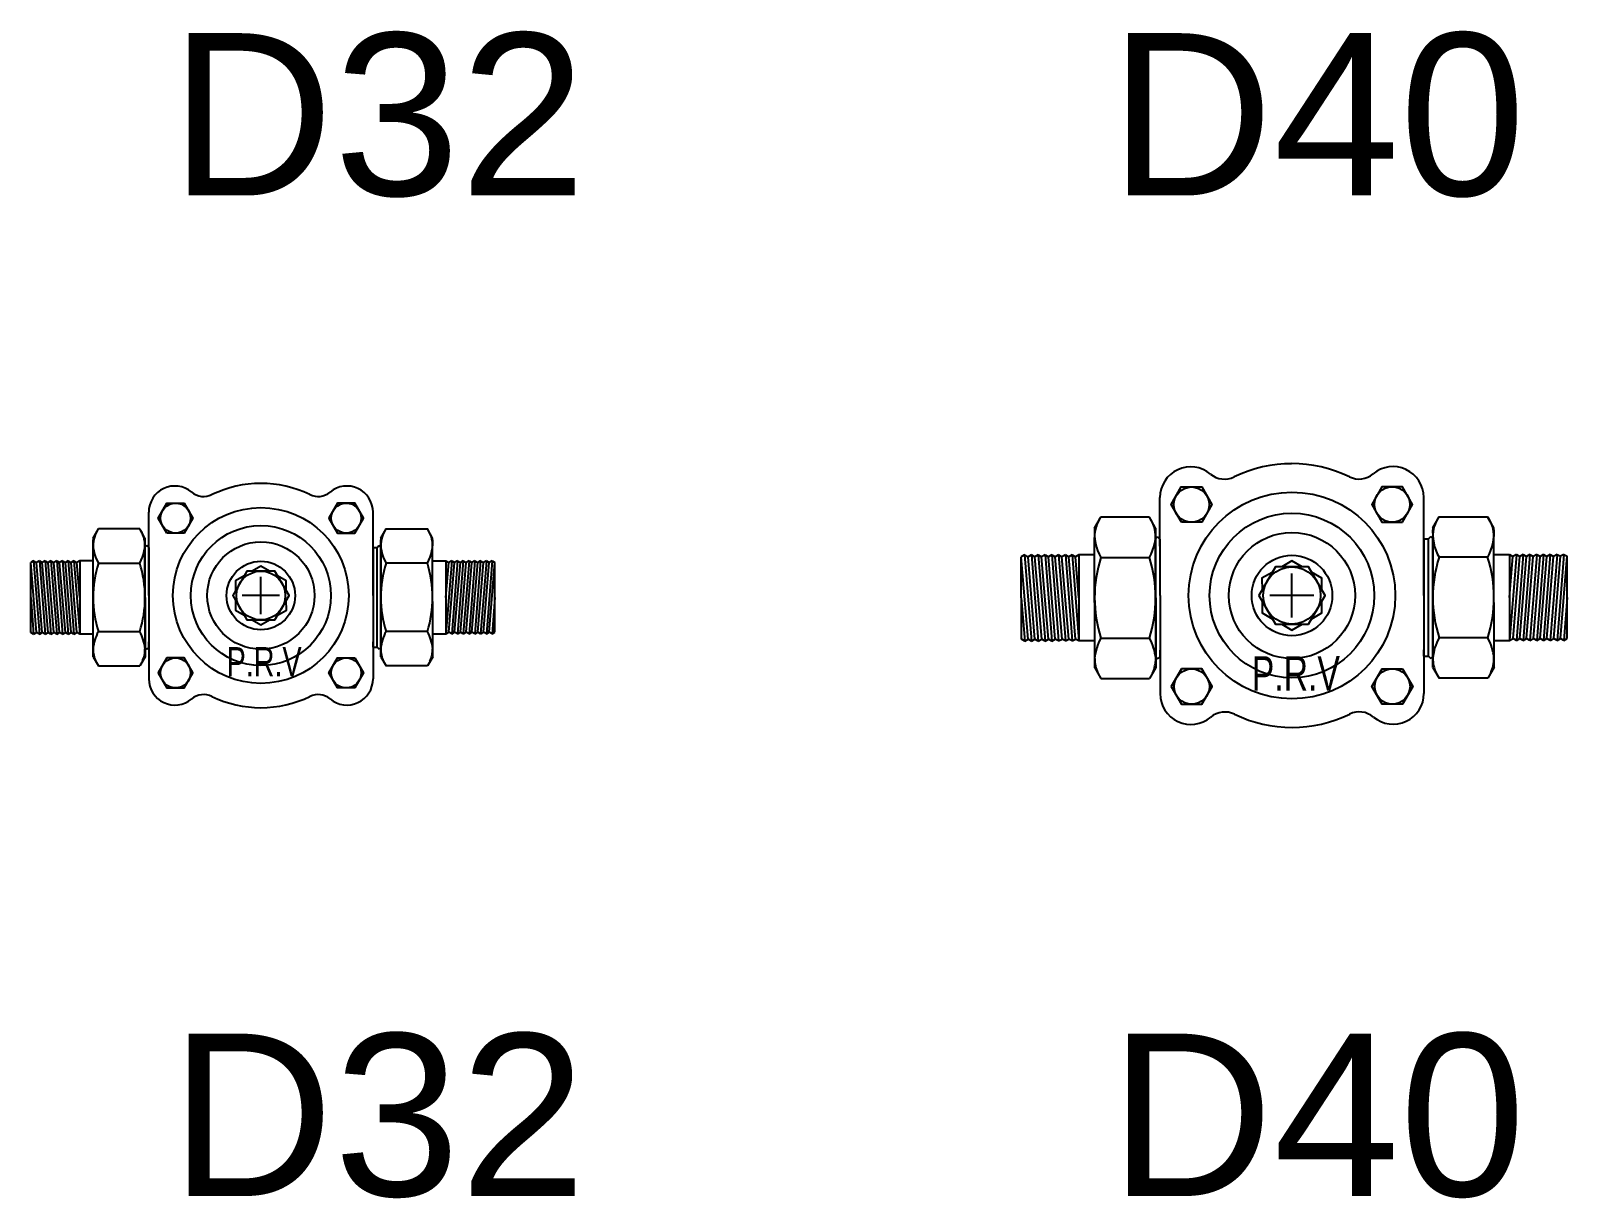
# Model space of a CAD drawing. Header units: millimetres. Extents: x 1218 to 72853, y -34712 to 16286.
# Drawn here: x 31477 to 32234, y 5248 to 5823 of the extents above; entities that cross this region are included whole.
import ezdxf

# ---------------------------------------------------------------- set-up
doc = ezdxf.new("R2010")
doc.units = ezdxf.units.MM
doc.set_wipeout_variables(frame=1)
doc.styles.get("Standard").update_dxf_attribs({"font": 'arial.ttf'})

# ---------------------------------------------------------------- blocks, each defined once
blk = doc.blocks.new('VANGIAMAP-D32 PPR')
blk.add_wipeout([(-59.7, -34.69), (-80.06, -34.69), (-82.67, -30.17), (-82.67, -18.97), (-113.38, -18.15), (-113.39, 16.29), (-111.97, 17.11), (-82.68, 17.12), (-82.68, 28.31), (-80.07, 32.84), (-55.27, 32.84), (-55.27, 41.06), (-50.42, 51.14), (-38.05, 53.21), (-29.3, 48.86), (-24.14, 49.71), (-3.08, 55.18), (12.89, 53.74), (25.01, 49.35), (29.28, 48.86), (34.07, 50.95), (44.9, 53.71), (52.28, 49.31), (55.15, 42.72), (55.26, 23.71), (59.04, 24.64), (59.04, 28.34), (61.65, 32.86), (82.02, 32.86), (84.63, 28.34), (84.63, 17.14), (113.92, 17.15), (115.34, 16.33), (115.34, -18.12), (113.92, -18.94), (84.63, -18.94), (84.64, -30.14), (82.03, -34.67), (61.66, -34.67), (59.05, -30.15), (59.05, -26.66), (55.27, -26.66), (55.27, -41.06), (52.16, -49.45), (47.83, -52.75), (42.38, -53.96), (35.66, -52.07), (29.3, -48.86), (24.14, -49.71), (15.94, -52.92), (4.34, -55.09), (-6.13, -54.92), (-14.89, -53.22), (-21.07, -51.09), (-28.15, -48.79), (-34.07, -50.95), (-38.98, -53.51), (-47.81, -52.76), (-54.06, -46.49), (-55.26, -41.07), (-55.26, -32.81), (-55.26, -28.2), (-57.17, -28), (-57.09, -30.16)])
for p, q in [((-55.26, -0.01), (-55.27, 41.06)), ((55.26, 0.01), (55.26, 41.07)), ((-82.68, 28.31), (-80.07, 32.84)), ((-59.71, 32.84), (-80.07, 32.84)), ((-57.1, 28.32), (-59.71, 32.84)), ((59.04, 28.34), (61.65, 32.86)), ((61.65, 32.86), (82.02, 32.86)), ((84.63, 28.34), (82.02, 32.86)), ((-82.67, -30.17), (-82.68, 24.4)), ((-57.1, 28.32), (-57.1, 24.66)), ((-57.1, 23.81), (-56.24, 24.66)), ((-57.1, 24.66), (-57.1, 23.29)), ((-57.09, -30.16), (-57.1, 24.4)), ((-57.1, 23.29), (-57.09, -25.14)), ((-55.27, 23.69), (-56.24, 24.66)), ((-55.27, 23.69), (-55.27, 22.84)), ((-55.27, 22.84), (-55.26, -22.85)), ((55.26, 23.71), (55.26, 22.85)), ((55.26, 23.71), (57.22, 23.71)), ((55.26, 22.85), (55.27, -22.84)), ((57.22, 23.71), (58.19, 24.68)), ((57.22, -25.52), (57.22, 23.71)), ((59.04, 23.83), (58.19, 24.68)), ((59.04, 28.34), (59.04, 24.68)), ((59.04, 24.68), (59.04, 23.31)), ((59.05, -30.15), (59.04, 24.42)), ((59.04, 23.31), (59.05, -25.12)), ((84.64, -30.14), (84.63, 24.42)), ((-111.97, 17.11), (-113.39, 16.29)), ((-113.38, -18.15), (-113.39, 16.29)), ((-110.54, -18.15), (-113.39, 16.29)), ((-111.97, 17.11), (-110.55, 16.29)), ((-111.97, 17.11), (-109.12, -18.97)), ((-109.13, 17.11), (-110.55, 16.29)), ((-107.7, -18.15), (-110.55, 16.29)), ((-109.13, 17.11), (-107.71, 16.29)), ((-109.13, 17.11), (-106.28, -18.97)), ((-106.29, 17.11), (-107.71, 16.29)), ((-104.86, -18.15), (-107.71, 16.29)), ((-106.29, 17.11), (-104.87, 16.29)), ((-106.29, 17.11), (-103.44, -18.97)), ((-103.45, 17.11), (-104.87, 16.29)), ((-102.02, -18.15), (-104.87, 16.29)), ((-103.45, 17.11), (-102.03, 16.29)), ((-103.45, 17.11), (-100.6, -18.97)), ((-100.6, 17.11), (-102.03, 16.29)), ((-99.18, -18.15), (-102.03, 16.29)), ((-100.6, 17.11), (-99.18, 16.29)), ((-100.6, 17.11), (-97.76, -18.97)), ((-97.76, 17.12), (-99.18, 16.29)), ((-96.34, -18.15), (-99.18, 16.29)), ((-97.76, 17.12), (-96.34, 16.3)), ((-97.76, 17.12), (-94.92, -18.97)), ((-94.92, 17.12), (-96.34, 16.3)), ((-93.5, -18.15), (-96.34, 16.3)), ((-94.92, 17.12), (-93.5, 16.3)), ((-94.92, 17.12), (-92.08, -18.97)), ((-92.08, 17.12), (-93.5, 16.3)), ((-90.66, -18.15), (-93.5, 16.3)), ((-92.08, 17.12), (-90.66, 16.3)), ((-92.08, 17.12), (-89.24, -18.97)), ((-89.24, 17.12), (-90.66, 16.3)), ((-89.24, -0.93), (-90.66, 16.3)), ((-89.24, 17.12), (-89.24, -18.97)), ((-82.68, 17.12), (-89.24, 17.12)), ((-84.32, 17.12), (-89.24, 17.12)), ((-80.07, 15.96), (-59.71, 15.96)), ((-57.09, -30.16), (-57.09, 15.96)), ((59.05, -30.15), (59.04, 15.98)), ((82.02, 15.98), (61.66, 15.98)), ((84.63, 17.14), (91.19, 17.14)), ((86.27, 17.14), (91.19, 17.14)), ((91.19, 17.14), (91.2, -18.94)), ((91.19, 17.14), (92.61, 16.32)), ((91.19, -0.9), (92.61, 16.32)), ((94.03, 17.14), (91.2, -18.94)), ((94.03, 17.14), (92.61, 16.32)), ((92.62, -18.12), (95.45, 16.32)), ((94.03, 17.14), (95.45, 16.32)), ((96.87, 17.14), (94.04, -18.94)), ((96.87, 17.14), (95.45, 16.32)), ((95.46, -18.12), (98.29, 16.32)), ((96.87, 17.14), (98.29, 16.32)), ((99.71, 17.14), (96.88, -18.94)), ((99.71, 17.14), (98.29, 16.32)), ((98.3, -18.12), (101.13, 16.32)), ((99.71, 17.14), (101.13, 16.32)), ((102.55, 17.14), (99.72, -18.94)), ((102.55, 17.14), (101.13, 16.32)), ((101.14, -18.12), (103.98, 16.32)), ((102.55, 17.14), (103.98, 16.32)), ((105.4, 17.14), (102.56, -18.94)), ((105.4, 17.14), (103.98, 16.32)), ((103.98, -18.12), (106.82, 16.32)), ((105.4, 17.14), (106.82, 16.32)), ((108.24, 17.14), (105.4, -18.94)), ((108.24, 17.14), (106.82, 16.32)), ((106.82, -18.12), (109.66, 16.32)), ((111.08, 17.15), (108.24, -18.94)), ((108.24, 17.14), (109.66, 16.32)), ((111.08, 17.15), (109.66, 16.32)), ((109.66, -18.12), (112.5, 16.33)), ((111.08, 17.15), (112.5, 16.33)), ((113.92, 17.15), (111.08, -18.94)), ((113.92, 17.15), (112.5, 16.33)), ((112.5, -18.12), (115.34, 16.33)), ((113.92, 17.15), (115.34, 16.33)), ((115.34, -18.12), (115.34, 16.33)), ((0, -9.23), (0, 9.23)), ((9.23, 0), (-9.23, 0)), ((55.26, 0.01), (55.27, -41.06)), ((-113.39, -0.93), (-111.96, -18.97)), ((-57.09, -0.92), (-57.09, -30.16)), ((-55.26, -0.01), (-55.26, -41.07)), ((59.05, -0.91), (59.05, -30.15)), ((115.34, -0.9), (113.92, -18.94)), ((-111.96, -18.97), (-113.38, -18.15)), ((-111.96, -18.97), (-110.54, -18.15)), ((-109.12, -18.97), (-110.54, -18.15)), ((-109.12, -18.97), (-107.7, -18.15)), ((-106.28, -18.97), (-107.7, -18.15)), ((-106.28, -18.97), (-104.86, -18.15)), ((-103.44, -18.97), (-104.86, -18.15)), ((-103.44, -18.97), (-102.02, -18.15)), ((-100.6, -18.97), (-102.02, -18.15)), ((-100.6, -18.97), (-99.18, -18.15)), ((-97.76, -18.97), (-99.18, -18.15)), ((-97.76, -18.97), (-96.34, -18.15)), ((-94.92, -18.97), (-96.34, -18.15)), ((-94.92, -18.97), (-93.5, -18.15)), ((-92.08, -18.97), (-93.5, -18.15)), ((-92.08, -18.97), (-90.66, -18.15)), ((-89.24, -18.97), (-90.66, -18.15)), ((-82.67, -18.97), (-89.24, -18.97)), ((-84.31, -18.97), (-89.24, -18.97)), ((-80.06, -17.81), (-59.7, -17.8)), ((82.02, -17.78), (61.66, -17.79)), ((84.63, -18.94), (91.2, -18.94)), ((86.27, -18.94), (91.2, -18.94)), ((91.2, -18.94), (92.62, -18.12)), ((94.04, -18.94), (92.62, -18.12)), ((94.04, -18.94), (95.46, -18.12)), ((96.88, -18.94), (95.46, -18.12)), ((96.88, -18.94), (98.3, -18.12)), ((99.72, -18.94), (98.3, -18.12)), ((99.72, -18.94), (101.14, -18.12)), ((102.56, -18.94), (101.14, -18.12)), ((102.56, -18.94), (103.98, -18.12)), ((105.4, -18.94), (103.98, -18.12)), ((105.4, -18.94), (106.82, -18.12)), ((108.24, -18.94), (106.82, -18.12)), ((108.24, -18.94), (109.66, -18.12)), ((111.08, -18.94), (109.66, -18.12)), ((111.08, -18.94), (112.5, -18.12)), ((113.92, -18.94), (112.5, -18.12)), ((113.92, -18.94), (115.34, -18.12)), ((-82.67, -30.17), (-80.06, -34.69)), ((-57.09, -30.16), (-59.7, -34.69)), ((-57.09, -26.51), (-57.09, -25.14)), ((-57.09, -25.65), (-56.23, -26.51)), ((-57.09, -30.16), (-57.09, -26.51)), ((-55.26, -25.53), (-56.23, -26.51)), ((-55.26, -25.53), (-55.26, -22.85)), ((55.27, -25.52), (55.27, -22.84)), ((55.27, -25.52), (57.22, -25.52)), ((57.22, -25.52), (58.2, -26.49)), ((59.05, -25.64), (58.2, -26.49)), ((59.05, -26.49), (59.05, -25.12)), ((59.05, -30.15), (59.05, -26.49)), ((59.05, -30.15), (61.66, -34.67)), ((84.64, -30.14), (82.03, -34.67)), ((-80.06, -34.69), (-59.7, -34.69)), ((82.03, -34.67), (61.66, -34.67))]:
    blk.add_line(p, q)
for points in [[(-46.31, 30.72), (-50.59, 38.12), (-46.31, 45.52), (-37.77, 45.52), (-33.49, 38.12), (-37.76, 30.72)], [(46.3, 30.73), (50.58, 38.13), (46.3, 45.53), (37.75, 45.53), (33.48, 38.13), (37.75, 30.73)], [(6.94, -12.02), (13.88, 0), (6.94, 12.02), (-6.94, 12.02), (-13.88, 0), (-6.94, -12.02)], [(-46.3, -30.73), (-50.58, -38.13), (-46.3, -45.53), (-37.75, -45.53), (-33.48, -38.13), (-37.75, -30.73)], [(46.31, -30.72), (50.59, -38.12), (46.31, -45.52), (37.77, -45.52), (33.49, -38.12), (37.76, -30.72)]]:
    blk.add_lwpolyline(points, close=True)
for points in [[(-8.27, 9.71), (-12.55, 7.24), (-12.54, 2.3)], [(4.27, 12.02), (0, 14.49), (-4.28, 12.02)], [(12.54, 2.31), (12.54, 7.24), (8.27, 9.71)], [(-12.54, -2.31), (-12.54, -7.24), (-8.27, -9.71)], [(8.27, -9.71), (12.55, -7.24), (12.54, -2.3)], [(-4.27, -12.02), (0, -14.49), (4.28, -12.02)]]:
    blk.add_lwpolyline(points)
for centre, radius in [((-42.04, 38.12), 7.4), ((42.03, 38.13), 7.4), ((0, 0), 43.3), ((0, 0), 34.49), ((0, 0), 26.42), ((0, 0), 16.87), ((0, 0), 12.02), ((-42.03, -38.13), 7.4), ((42.04, -38.12), 7.4)]:
    blk.add_circle(centre, radius)
for centre, radius, start, end in [((-42.38, 41.06), 12.89, 50.00742, 180.00821), ((0, 0), 55.26, 64.1112, 115.90522), ((42.36, 41.07), 12.89, 0.00821, 130.00901), ((-28.17, 58), 9.21, 230.00742, 295.90522), ((28.15, 58), 9.21, 244.1112, 310.00901), ((-68.44, 24.62), 14.24, 144.74855, 180.88363), ((-71.34, 24.62), 14.24, 359.1328, 35.26787), ((73.29, 24.64), 14.24, 144.74855, 180.88363), ((70.38, 24.64), 14.24, 359.1328, 35.26787), ((-61.4, 26.36), 21.37, 174.74855, 209.1328), ((-78.37, 26.36), 21.37, 330.88363, 5.26787), ((80.32, 26.38), 21.37, 174.74855, 209.1328), ((63.35, 26.38), 21.37, 330.88363, 5.26787), ((-26.81, -0.92), 55.87, 162.42026, 197.59617), ((-112.96, -0.93), 55.87, 342.42026, 17.59617), ((114.92, -0.9), 55.87, 162.42026, 197.59617), ((28.76, -0.91), 55.87, 342.42026, 17.59617), ((-61.4, -28.2), 21.37, 150.88363, 174.74855), ((-78.37, -28.21), 21.37, 5.26787, 29.1328), ((80.33, -28.18), 21.37, 150.88363, 174.74855), ((63.36, -28.19), 21.37, 5.26787, 29.1328), ((-68.43, -26.46), 14.24, 179.1328, 204.74855), ((-71.33, -26.46), 14.24, 335.26787, 0.88363), ((73.29, -26.44), 14.24, 179.1328, 204.74855), ((70.39, -26.44), 14.24, 335.26787, 0.88363), ((-42.36, -41.07), 12.89, 180.00821, 310.00901), ((42.38, -41.06), 12.89, 230.00742, 0.00821), ((-28.15, -58), 9.21, 64.1112, 130.00901), ((0, 0), 55.26, 244.1112, 295.90522), ((28.17, -58), 9.21, 50.00742, 115.90522)]:
    blk.add_arc(centre, radius, start, end)
at = {"width": 0.7}
blk.add_text('P.R.V', height=14.459, rotation=0.00821, dxfattribs=at).set_placement((-16.85, -39.89))
at = {"flags": 1}
for p in [(-57.09, -0.93), (59.05, -0.9)]:
    blk.add_attdef('AMC', p, '', height=0.5, dxfattribs=at)
blk = doc.blocks.new('VANGIAMAP-D40 PPR')
blk.add_wipeout([(-70.17, -40.85), (-94.11, -40.87), (-97.19, -35.55), (-97.2, -22.39), (-133.32, -21.46), (-133.35, 19.05), (-131.69, 20.02), (-97.24, 20.05), (-97.26, 33.22), (-94.19, 38.54), (-65.02, 38.57), (-65.03, 48.23), (-59.34, 60.09), (-44.8, 62.54), (-34.5, 57.42), (-28.44, 58.43), (-3.68, 64.88), (15.11, 63.21), (29.37, 58.05), (34.39, 57.49), (40.02, 59.95), (52.75, 63.21), (61.43, 58.04), (64.82, 50.28), (64.96, 27.93), (69.41, 29.03), (69.4, 33.38), (72.47, 38.7), (96.41, 38.72), (99.49, 33.41), (99.5, 20.24), (133.95, 20.27), (135.62, 19.31), (135.66, -21.2), (133.99, -22.16), (99.54, -22.2), (99.56, -35.36), (96.49, -40.69), (72.55, -40.71), (69.47, -35.39), (69.47, -31.3), (65.02, -31.3), (65.03, -48.23), (61.39, -58.11), (56.29, -61.98), (49.88, -63.41), (41.98, -61.2), (34.5, -57.42), (28.44, -58.43), (18.79, -62.21), (5.15, -64.78), (-7.15, -64.59), (-17.45, -62.6), (-24.73, -60.1), (-33.06, -57.41), (-40.02, -59.95), (-45.78, -62.97), (-56.17, -62.09), (-63.53, -54.72), (-64.94, -48.35), (-64.95, -38.63), (-64.96, -33.22), (-67.2, -32.98), (-67.1, -35.52)])
for p, q in [((-64.99, -0.06), (-65.03, 48.23)), ((64.99, 0.06), (64.94, 48.35)), ((-97.26, 33.22), (-94.19, 38.54)), ((-70.24, 38.56), (-94.19, 38.54)), ((-67.17, 33.25), (-70.24, 38.56)), ((69.4, 33.38), (72.47, 38.7)), ((72.47, 38.7), (96.41, 38.72)), ((99.49, 33.41), (96.41, 38.72)), ((-67.17, 33.25), (-67.16, 28.95)), ((69.4, 33.38), (69.41, 29.08)), ((-97.19, -35.55), (-97.25, 28.61)), ((-67.16, 27.94), (-66.16, 28.95)), ((-67.16, 28.95), (-67.16, 27.34)), ((-67.1, -35.52), (-67.16, 28.64)), ((-67.16, 27.34), (-67.11, -29.61)), ((-65.01, 27.8), (-66.16, 28.95)), ((-65.01, 27.8), (-65.01, 26.8)), ((-65.01, 26.8), (-64.96, -26.93)), ((64.96, 27.93), (64.96, 26.93)), ((64.96, 27.93), (67.26, 27.93)), ((64.96, 26.93), (65.01, -26.8)), ((67.26, 27.93), (68.4, 29.08)), ((67.31, -29.95), (67.26, 27.93)), ((69.41, 28.07), (68.4, 29.08)), ((69.41, 29.08), (69.41, 27.47)), ((69.47, -35.39), (69.41, 28.77)), ((69.41, 27.47), (69.46, -29.48)), ((99.56, -35.36), (99.49, 28.8)), ((-131.69, 20.02), (-133.35, 19.05)), ((-133.32, -21.46), (-133.35, 19.05)), ((-129.97, -21.45), (-133.35, 19.05)), ((-131.69, 20.02), (-130.01, 19.05)), ((-131.69, 20.02), (-128.3, -22.42)), ((-128.34, 20.02), (-130.01, 19.05)), ((-126.63, -21.45), (-130.01, 19.05)), ((-128.34, 20.02), (-126.67, 19.06)), ((-128.34, 20.02), (-124.96, -22.41)), ((-125, 20.02), (-126.67, 19.06)), ((-123.29, -21.45), (-126.67, 19.06)), ((-125, 20.02), (-123.33, 19.06)), ((-125, 20.02), (-121.62, -22.41)), ((-121.66, 20.03), (-123.33, 19.06)), ((-119.95, -21.44), (-123.33, 19.06)), ((-121.66, 20.03), (-119.99, 19.06)), ((-121.66, 20.03), (-118.28, -22.41)), ((-118.32, 20.03), (-119.99, 19.06)), ((-116.61, -21.44), (-119.99, 19.06)), ((-118.32, 20.03), (-116.65, 19.07)), ((-118.32, 20.03), (-114.94, -22.4)), ((-114.98, 20.03), (-116.65, 19.07)), ((-113.27, -21.44), (-116.65, 19.07)), ((-114.98, 20.03), (-113.31, 19.07)), ((-114.98, 20.03), (-111.6, -22.4)), ((-111.64, 20.04), (-113.31, 19.07)), ((-109.93, -21.43), (-113.31, 19.07)), ((-111.64, 20.04), (-109.97, 19.07)), ((-111.64, 20.04), (-108.26, -22.4)), ((-108.3, 20.04), (-109.97, 19.07)), ((-106.59, -21.43), (-109.97, 19.07)), ((-108.3, 20.04), (-106.63, 19.08)), ((-108.3, 20.04), (-104.92, -22.39)), ((-104.96, 20.04), (-106.63, 19.08)), ((-104.94, -1.18), (-106.63, 19.08)), ((-97.24, 20.05), (-104.96, 20.04)), ((-99.17, 20.05), (-104.96, 20.04)), ((-104.96, 20.04), (-104.92, -22.39)), ((-94.17, 18.69), (-70.23, 18.71)), ((-67.1, -35.52), (-67.15, 18.71)), ((69.47, -35.39), (69.42, 18.84)), ((96.43, 18.87), (72.49, 18.85)), ((99.5, 20.24), (107.22, 20.25)), ((101.43, 20.24), (107.22, 20.25)), ((107.22, 20.25), (107.26, -22.19)), ((107.22, 20.25), (108.89, 19.28)), ((107.24, -0.97), (108.89, 19.28)), ((110.56, 20.25), (107.26, -22.19)), ((110.56, 20.25), (108.89, 19.28)), ((108.93, -21.22), (112.23, 19.29)), ((110.56, 20.25), (112.23, 19.29)), ((113.9, 20.25), (110.6, -22.19)), ((113.9, 20.25), (112.23, 19.29)), ((112.27, -21.22), (115.57, 19.29)), ((113.9, 20.25), (115.57, 19.29)), ((117.24, 20.26), (113.94, -22.18)), ((117.24, 20.26), (115.57, 19.29)), ((115.61, -21.22), (118.91, 19.29)), ((117.24, 20.26), (118.91, 19.29)), ((120.58, 20.26), (117.28, -22.18)), ((120.58, 20.26), (118.91, 19.29)), ((118.95, -21.21), (122.25, 19.3)), ((120.58, 20.26), (122.25, 19.3)), ((123.92, 20.26), (120.62, -22.18)), ((123.92, 20.26), (122.25, 19.3)), ((122.29, -21.21), (125.59, 19.3)), ((123.92, 20.26), (125.59, 19.3)), ((127.26, 20.27), (123.96, -22.17)), ((127.26, 20.27), (125.59, 19.3)), ((125.63, -21.21), (128.93, 19.3)), ((127.26, 20.27), (128.93, 19.3)), ((130.6, 20.27), (127.3, -22.17)), ((130.6, 20.27), (128.93, 19.3)), ((128.97, -21.2), (132.28, 19.31)), ((130.6, 20.27), (132.28, 19.31)), ((133.95, 20.27), (130.65, -22.17)), ((133.95, 20.27), (132.28, 19.31)), ((132.31, -21.2), (135.62, 19.31)), ((133.95, 20.27), (135.62, 19.31)), ((135.66, -21.2), (135.62, 19.31)), ((0.01, -10.85), (-0.01, 10.85)), ((10.85, 0.01), (-10.85, -0.01)), ((64.99, 0.06), (65.03, -48.23)), ((-133.34, -1.2), (-131.64, -22.42)), ((-67.14, -1.14), (-67.1, -35.52)), ((-64.99, -0.06), (-64.94, -48.35)), ((69.44, -1.01), (69.47, -35.39)), ((135.64, -0.94), (133.99, -22.16)), ((-131.64, -22.42), (-133.32, -21.46)), ((-131.64, -22.42), (-129.97, -21.45)), ((-128.3, -22.42), (-129.97, -21.45)), ((-128.3, -22.42), (-126.63, -21.45)), ((-124.96, -22.41), (-126.63, -21.45)), ((-124.96, -22.41), (-123.29, -21.45)), ((-121.62, -22.41), (-123.29, -21.45)), ((-121.62, -22.41), (-119.95, -21.44)), ((-118.28, -22.41), (-119.95, -21.44)), ((-118.28, -22.41), (-116.61, -21.44)), ((-114.94, -22.4), (-116.61, -21.44)), ((-114.94, -22.4), (-113.27, -21.44)), ((-111.6, -22.4), (-113.27, -21.44)), ((-111.6, -22.4), (-109.93, -21.43)), ((-108.26, -22.4), (-109.93, -21.43)), ((-108.26, -22.4), (-106.59, -21.43)), ((-104.92, -22.39), (-106.59, -21.43)), ((-97.2, -22.39), (-104.92, -22.39)), ((-99.13, -22.39), (-104.92, -22.39)), ((-94.13, -21.02), (-70.19, -20.99)), ((96.47, -20.83), (72.53, -20.86)), ((99.54, -22.2), (107.26, -22.19)), ((101.47, -22.19), (107.26, -22.19)), ((107.26, -22.19), (108.93, -21.22)), ((110.6, -22.19), (108.93, -21.22)), ((110.6, -22.19), (112.27, -21.22)), ((113.94, -22.18), (112.27, -21.22)), ((113.94, -22.18), (115.61, -21.22)), ((117.28, -22.18), (115.61, -21.22)), ((117.28, -22.18), (118.95, -21.21)), ((120.62, -22.18), (118.95, -21.21)), ((120.62, -22.18), (122.29, -21.21)), ((123.96, -22.17), (122.29, -21.21)), ((123.96, -22.17), (125.63, -21.21)), ((127.3, -22.17), (125.63, -21.21)), ((127.3, -22.17), (128.97, -21.2)), ((130.65, -22.17), (128.97, -21.2)), ((130.65, -22.17), (132.31, -21.2)), ((133.99, -22.16), (132.31, -21.2)), ((133.99, -22.16), (135.66, -21.2)), ((-67.11, -31.23), (-67.11, -29.61)), ((-67.11, -30.22), (-66.1, -31.23)), ((-64.96, -30.08), (-66.1, -31.23)), ((-64.96, -30.08), (-64.96, -26.93)), ((65.02, -29.95), (65.01, -26.8)), ((65.02, -29.95), (67.31, -29.95)), ((67.31, -29.95), (68.46, -31.1)), ((69.46, -30.09), (68.46, -31.1)), ((69.47, -31.09), (69.46, -29.48)), ((-97.19, -35.55), (-94.11, -40.87)), ((-67.1, -35.52), (-70.17, -40.85)), ((-67.1, -35.52), (-67.11, -31.23)), ((69.47, -35.39), (69.47, -31.09)), ((69.47, -35.39), (72.55, -40.71)), ((99.56, -35.36), (96.49, -40.69)), ((-94.11, -40.87), (-70.17, -40.85)), ((96.49, -40.69), (72.55, -40.71))]:
    blk.add_line(p, q)
for points in [[(-54.49, 36.07), (-59.52, 44.77), (-54.51, 53.48), (-44.45, 53.49), (-39.42, 44.79), (-44.44, 36.08)], [(54.42, 36.18), (59.44, 44.89), (54.4, 53.59), (44.35, 53.58), (39.33, 44.87), (44.37, 36.17)], [(8.17, -14.12), (16.32, 0.02), (8.15, 14.14), (-8.17, 14.12), (-16.32, -0.02), (-8.15, -14.14)], [(-54.42, -36.18), (-59.44, -44.89), (-54.4, -53.59), (-44.35, -53.58), (-39.33, -44.87), (-44.37, -36.17)], [(54.49, -36.07), (59.52, -44.77), (54.51, -53.48), (44.45, -53.49), (39.42, -44.79), (44.44, -36.08)]]:
    blk.add_lwpolyline(points, close=True)
for points in [[(5.01, 14.14), (-0.02, 17.03), (-5.04, 14.13)], [(-9.74, 11.41), (-14.76, 8.5), (-14.75, 2.7)], [(14.75, 2.73), (14.74, 8.53), (9.71, 11.43)], [(-14.75, -2.73), (-14.74, -8.53), (-9.71, -11.43)], [(9.74, -11.41), (14.76, -8.5), (14.75, -2.7)], [(-5.01, -14.14), (0.02, -17.03), (5.04, -14.13)]]:
    blk.add_lwpolyline(points)
for centre, radius in [((-49.47, 44.78), 8.7), ((49.38, 44.88), 8.7), ((0, 0), 50.92), ((0, 0), 40.56), ((0, 0), 31.07), ((0, 0), 19.84), ((0, 0), 14.13), ((-49.38, -44.88), 8.7), ((49.47, -44.78), 8.7)]:
    blk.add_circle(centre, radius)
for centre, radius, start, end in [((-49.87, 48.24), 15.16, 50.05455, 180.05535), ((0, 0), 64.99, 64.15833, 115.95236), ((49.78, 48.34), 15.16, 0.05535, 130.05614), ((-33.18, 68.17), 10.83, 230.05455, 295.95236), ((33.05, 68.24), 10.83, 244.15833, 310.05614), ((-80.5, 28.88), 16.75, 144.79568, 180.93076), ((-83.91, 28.88), 16.75, 359.17993, 35.31501), ((86.16, 29.04), 16.75, 144.79568, 180.93076), ((82.74, 29.04), 16.75, 359.17993, 35.31501), ((-72.23, 30.94), 25.13, 174.79568, 209.17993), ((-92.19, 30.92), 25.13, 330.93076, 5.31501), ((94.43, 31.1), 25.13, 174.79568, 209.17993), ((74.47, 31.08), 25.13, 330.93076, 5.31501), ((-31.52, -1.1), 65.7, 162.46739, 197.6433), ((-132.83, -1.2), 65.7, 342.46739, 17.6433), ((135.13, -0.94), 65.7, 162.46739, 197.6433), ((33.82, -1.04), 65.7, 342.46739, 17.6433), ((-72.17, -33.23), 25.13, 150.93076, 174.79568), ((-92.13, -33.25), 25.13, 5.31501, 29.17993), ((94.49, -33.06), 25.13, 150.93076, 174.79568), ((74.53, -33.08), 25.13, 5.31501, 29.17993), ((-80.44, -31.19), 16.75, 179.17993, 204.79568), ((-83.86, -31.19), 16.75, 335.31501, 0.93076), ((86.21, -31.03), 16.75, 179.17993, 204.79568), ((82.8, -31.03), 16.75, 335.31501, 0.93076), ((-49.78, -48.34), 15.16, 180.05535, 310.05614), ((49.87, -48.24), 15.16, 230.05455, 0.05535), ((-33.05, -68.24), 10.83, 64.15833, 130.05614), ((0, 0), 64.99, 244.15833, 295.95236), ((33.18, -68.17), 10.83, 50.05455, 115.95236)]:
    blk.add_arc(centre, radius, start, end)
at = {"width": 0.7}
blk.add_text('P.R.V', height=17.003, rotation=0.05535, dxfattribs=at).set_placement((-19.77, -46.92))
at = {"flags": 1}
for p in [(-67.14, -1.2), (69.44, -0.94)]:
    blk.add_attdef('AMC', p, '', height=0.5, dxfattribs=at)

msp = doc.modelspace()

# ---------------------------------------------------------------- block references
for name, p in [('VANGIAMAP-D40 PPR', (32098.39, 5544.99)), ('VANGIAMAP-D32 PPR', (31590.4, 5544.99))]:
    msp.add_blockref(name, p)

# ---------------------------------------------------------------- texts
at = {"color": 2, "ltscale": 500}
for s, p in [('D32', (31545.59, 5742.1)), ('D40', (32008.53, 5742.1)), ('D32', (31545.59, 5249.12)), ('D40', (32008.53, 5249.12))]:
    msp.add_text(s, height=80, rotation=360, dxfattribs=at).set_placement(p)

doc.saveas('drawing.dxf')
